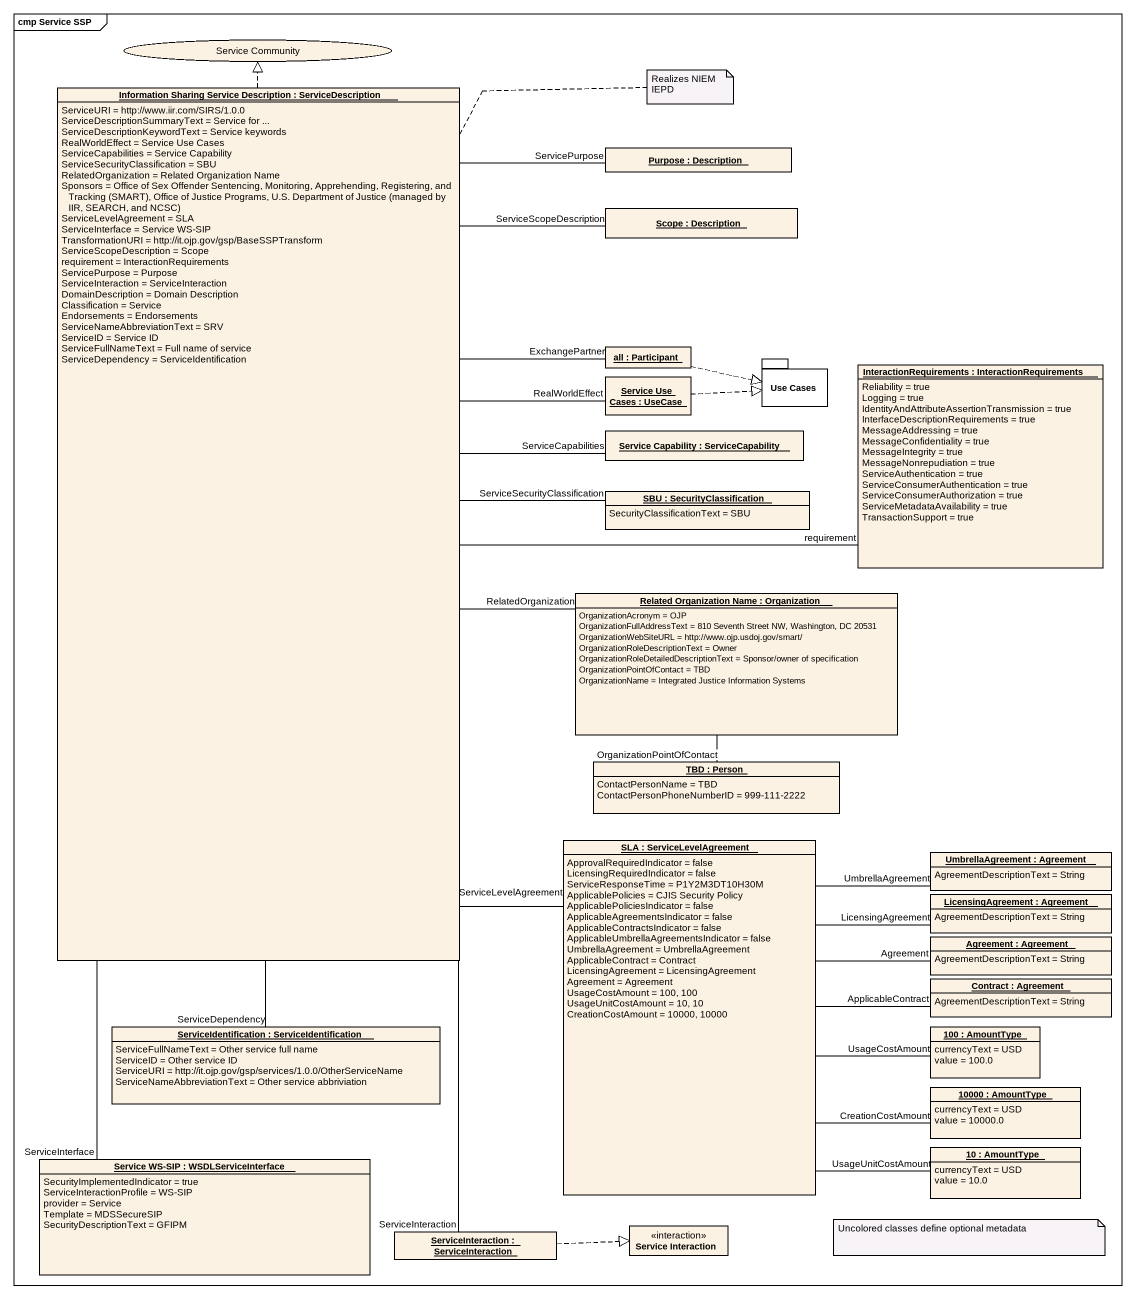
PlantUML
@startuml
mainframe cmp Service SSP
allowmixing
hide circle
hide empty members
usecase "Service Community" as Service_Community
object "Information Sharing Service Description : ServiceDescription" as Information_Sharing_Service {
  ServiceURI = http://www.iir.com/SIRS/1.0.0
  ServiceDescriptionSummaryText = Service for ...
  ServiceDescriptionKeywordText = Service keywords
  RealWorldEffect = Service Use Cases
  ServiceCapabilities = Service Capability
  ServiceSecurityClassification = SBU
  RelatedOrganization = Related Organization Name
  Sponsors = Office of Sex Offender Sentencing, Monitoring, Apprehending, Registering, and Tracking (SMART), Office of Justice Programs, U.S. Department of Justice (managed by IIR, SEARCH, and NCSC)
  ServiceLevelAgreement = SLA
  ServiceInterface = Service WS-SIP
  TransformationURI = http://it.ojp.gov/gsp/BaseSSPTransform
  ServiceScopeDescription = Scope
  requirement = InteractionRequirements
  ServicePurpose = Purpose
  ServiceInteraction = ServiceInteraction
  DomainDescription = Domain Description
  Classification = Service
  Endorsements = Endorsements
  ServiceNameAbbreviationText = SRV
  ServiceID = Service ID
  ServiceFullNameText = Full name of service
  ServiceDependency = ServiceIdentification
}
object "Purpose : Description" as Purpose
object "Scope : Description" as Scope
object "Service Use Cases : UseCase" as Service_Use_Cases
object "all : Participant" as all
package "Use Cases" as Use_Cases {
}
object "InteractionRequirements : InteractionRequirements" as InteractionRequirements {
  Reliability = true
  Logging = true
  IdentityAndAttributeAssertionTransmission = true
  InterfaceDescriptionRequirements = true
  MessageAddressing = true
  MessageConfidentiality = true
  MessageIntegrity = true
  MessageNonrepudiation = true
  ServiceAuthentication = true
  ServiceConsumerAuthentication = true
  ServiceConsumerAuthorization = true
  ServiceMetadataAvailability = true
  TransactionSupport = true
}
object "Service Capability : ServiceCapability" as Service_Capability
object "SBU : SecurityClassification" as SBU {
  SecurityClassificationText = SBU
}
object "Related Organization Name : Organization" as Related_Organization_Name {
  OrganizationAcronym = OJP
  OrganizationFullAddressText = 810 Seventh Street NW, Washington, DC 20531
  OrganizationWebSiteURL = http://www.ojp.usdoj.gov/smart/
  OrganizationRoleDescriptionText = Owner
  OrganizationRoleDetailedDescriptionText = Sponsor/owner of specification
  OrganizationPointOfContact = TBD
  OrganizationName = Integrated Justice Information Systems
}
object "TBD : Person" as TBD {
  ContactPersonName = TBD
  ContactPersonPhoneNumberID = 999-111-2222
}
object "SLA : ServiceLevelAgreement" as SLA {
  ApprovalRequiredIndicator = false
  LicensingRequiredIndicator = false
  ServiceResponseTime = P1Y2M3DT10H30M
  ApplicablePolicies = CJIS Security Policy
  ApplicablePoliciesIndicator = false
  ApplicableAgreementsIndicator = false
  ApplicableContractsIndicator = false
  ApplicableUmbrellaAgreementsIndicator = false
  UmbrellaAgreement = UmbrellaAgreement
  ApplicableContract = Contract
  LicensingAgreement = LicensingAgreement
  Agreement = Agreement
  UsageCostAmount = 100, 100
  UsageUnitCostAmount = 10, 10
  CreationCostAmount = 10000, 10000
}
object "UmbrellaAgreement : Agreement" as UmbrellaAgreement {
  AgreementDescriptionText = String
}
object "LicensingAgreement : Agreement" as LicensingAgreement {
  AgreementDescriptionText = String
}
object "Agreement : Agreement" as Agreement {
  AgreementDescriptionText = String
}
object "Contract : Agreement" as Contract {
  AgreementDescriptionText = String
}
object "ServiceIdentification : ServiceIdentification" as ServiceIdentification {
  ServiceFullNameText = Other service full name
  ServiceID = Other service ID
  ServiceURI = http://it.ojp.gov/gsp/services/1.0.0/OtherServiceName
  ServiceNameAbbreviationText = Other service abbriviation
}
object "100 : AmountType" as o100 {
  currencyText = USD
  value = 100.0
}
object "10000 : AmountType" as o10000 {
  currencyText = USD
  value = 10000.0
}
object "10 : AmountType" as o10 {
  currencyText = USD
  value = 10.0
}
object "Service WS-SIP : WSDLServiceInterface" as Service_WS_SIP {
  SecurityImplementedIndicator = true
  ServiceInteractionProfile = WS-SIP
  provider = Service
  Template = MDSSecureSIP
  SecurityDescriptionText = GFIPM
}
class "Service Interaction" as Service_Interaction <<interaction>>
object "ServiceInteraction : ServiceInteraction" as ServiceInteraction
Information_Sharing_Service .up.|> Service_Community
Information_Sharing_Service -right- Service_Use_Cases : RealWorldEffect
Information_Sharing_Service -right- all : ExchangePartner
Information_Sharing_Service -right- Service_Capability : ServiceCapabilities
Information_Sharing_Service -right- Related_Organization_Name : RelatedOrganization
Information_Sharing_Service -- SLA : ServiceLevelAgreement
Information_Sharing_Service -- ServiceIdentification : ServiceDependency
Information_Sharing_Service -- Service_WS_SIP : ServiceInterface
Information_Sharing_Service -- ServiceInteraction : ServiceInteraction
Purpose -- Information_Sharing_Service : ServicePurpose
Scope -- Information_Sharing_Service : ServiceScopeDescription
Service_Use_Cases .right.|> Use_Cases
all .right.|> Use_Cases
InteractionRequirements -left- Information_Sharing_Service : requirement
SBU -left- Information_Sharing_Service : ServiceSecurityClassification
Related_Organization_Name -- TBD : OrganizationPointOfContact
SLA -right- UmbrellaAgreement : UmbrellaAgreement
SLA -right- LicensingAgreement : LicensingAgreement
SLA -right- Agreement : Agreement
SLA -right- Contract : ApplicableContract
o100 -left- SLA : UsageCostAmount
o10000 -left- SLA : CreationCostAmount
o10 -left- SLA : UsageUnitCostAmount
ServiceInteraction .right.|> Service_Interaction
note top of Information_Sharing_Service : Realizes NIEM IEPD
note as N2
  Uncolored classes define optional metadata
end note
@enduml
